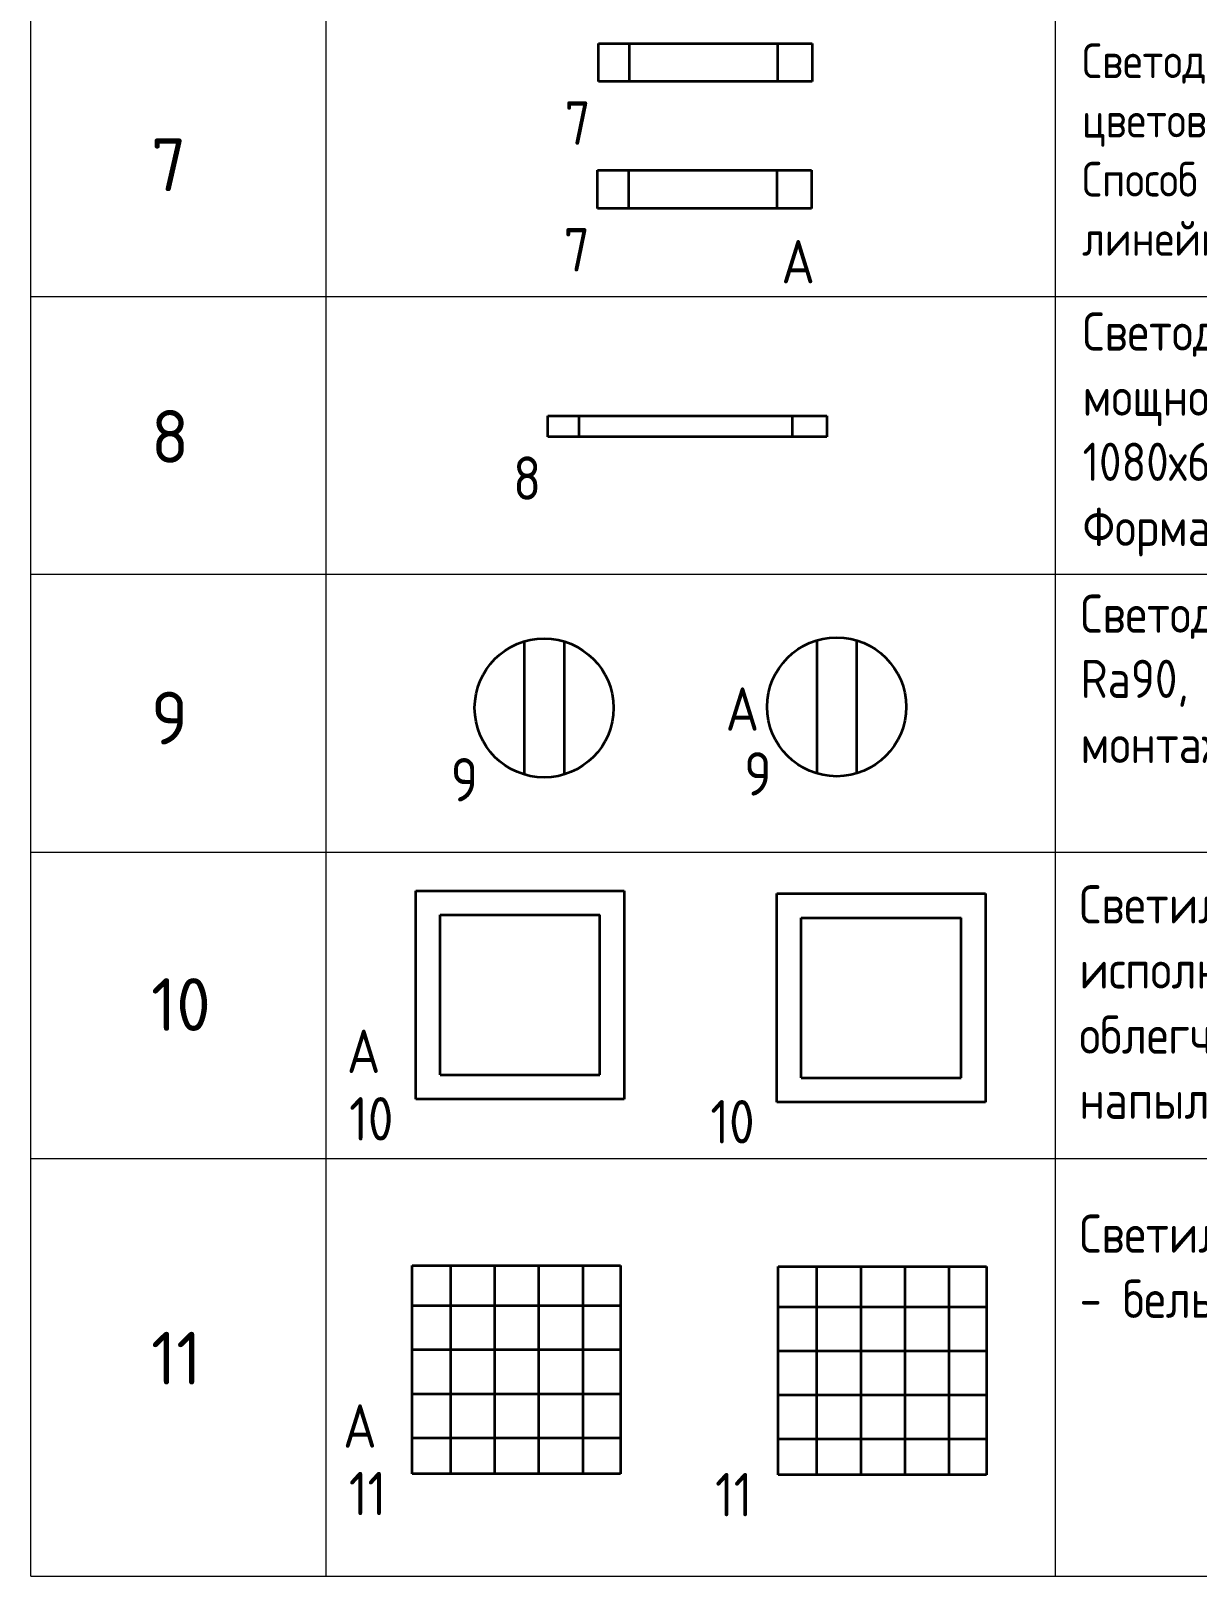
# Model space of a CAD drawing. Header units: millimetres. Extents: x -13069 to 207500, y -71366 to 56785.
# Drawn here: x 30912 to 37626, y -64895 to -55998 of the extents above; entities that cross this region are included whole.
import ezdxf

# ---------------------------------------------------------------- set-up
doc = ezdxf.new("R2010")
doc.units = ezdxf.units.MM
doc.layers.add('Аннотация', color=7, linetype='Continuous', lineweight=18)
doc.layers.add('Линии', color=7, linetype='Continuous', lineweight=9, true_color=0x00a600)
doc.styles.add('GOST Common_4', font='GOST_Common.ttf', dxfattribs={"width": 0.9, "height": 125})

msp = doc.modelspace()

# ---------------------------------------------------------------- hatches: boundary and pattern name
at = {"layer": 'Линии', "lineweight": 35, "true_color": 0xff0000}
h = msp.add_hatch(dxfattribs=at)
h.set_pattern_fill('ANSI37', color=1, scale=80, angle=45)
h.set_pattern_definition([(90, (-106371.16, -46065.58), (-254, 0), []), (180, (-106371.16, -46065.58), (-3e-14, -254), [])])
h.paths.add_polyline_path([(34305.852, -63106.254), (33105.852, -63106.254), (33105.852, -64306.254), (34305.852, -64306.254)])
at = {"layer": 'Линии', "lineweight": 35, "true_color": 0x0000ff}
h = msp.add_hatch(dxfattribs=at)
h.set_pattern_fill('ANSI37', color=5, scale=80, angle=45)
h.set_pattern_definition([(90, (-104262.73, -46072.12), (-254, 0), []), (180, (-104262.73, -46072.12), (-3e-14, -254), [])])
h.paths.add_polyline_path([(36414.279, -63112.789), (35214.279, -63112.789), (35214.279, -64312.789), (36414.279, -64312.789)])

# ---------------------------------------------------------------- linework, layer by layer
at = {"color": 7, "lineweight": 0}
for points in [[(30911.544, -57526.882), (30911.544, -55926.879)], [(32611.547, -57526.882), (32611.547, -55926.879)], [(36811.653, -57526.882), (36811.653, -55926.879)], [(30911.544, -57526.882), (32611.547, -57526.882)], [(30911.544, -59126.884), (30911.544, -57526.882)], [(32611.547, -57526.882), (36811.653, -57526.882)], [(32611.547, -59126.884), (32611.547, -57526.882)], [(36811.653, -57526.882), (45411.566, -57526.882)], [(36811.653, -59126.884), (36811.653, -57526.882)], [(30911.544, -59126.884), (32611.547, -59126.884)], [(30911.544, -60726.887), (30911.544, -59126.884)], [(32611.547, -59126.884), (36811.653, -59126.884)], [(32611.547, -60726.887), (32611.547, -59126.884)], [(36811.653, -59126.884), (45411.566, -59126.884)], [(36811.653, -60726.887), (36811.653, -59126.884)], [(30911.544, -60726.887), (32611.547, -60726.887)], [(30911.544, -64895.412), (30911.544, -60726.887)], [(32611.547, -60726.887), (36811.653, -60726.887)], [(32611.547, -64895.412), (32611.547, -60726.887)], [(36811.653, -60726.887), (45411.566, -60726.887)], [(36811.653, -64895.412), (36811.653, -60726.887)], [(30911.544, -62489.959), (47910.887, -62489.959)], [(30911.544, -64895.412), (47910.887, -64895.412)]]:
    msp.add_lwpolyline(points, dxfattribs=at)
at = {"layer": 'Линии', "color": 5, "lineweight": 35, "true_color": 0x0000ff}
for p, q in [((34179.057, -56289.637), (34179.057, -56069.637)), ((34179.057, -56069.637), (35410.8, -56069.637)), ((34359.033, -56289.637), (34359.033, -56069.637)), ((35210.8, -56069.637), (35210.8, -56289.637)), ((35410.8, -56069.637), (35410.8, -56289.637)), ((35410.8, -56289.637), (34179.057, -56289.637)), ((33888.074, -58334.726), (33888.074, -58214.726)), ((33888.074, -58214.726), (35494.426, -58214.726)), ((34068.049, -58334.726), (34068.049, -58214.726)), ((35294.426, -58214.726), (35294.426, -58334.726)), ((35494.426, -58214.726), (35494.426, -58334.726)), ((35494.426, -58334.726), (33888.074, -58334.726)), ((33753.282, -60280.154), (33753.282, -59512.852)), ((33983.282, -60279.067), (33983.282, -59513.939)), ((35207.133, -60965.471), (36407.133, -60965.471)), ((35207.133, -62165.471), (35207.133, -60965.471)), ((36407.133, -60965.471), (36407.133, -62165.471)), ((35347.133, -61105.471), (36267.133, -61105.471)), ((35347.133, -62025.471), (35347.133, -61105.471)), ((36267.133, -62025.471), (36267.133, -61105.471)), ((35347.133, -62025.471), (36267.133, -62025.471)), ((36407.133, -62165.471), (35207.133, -62165.471)), ((35214.279, -63112.789), (36414.279, -63112.789)), ((35214.279, -64312.789), (35214.279, -63112.789)), ((36414.279, -63112.789), (36414.279, -64312.789)), ((36414.279, -64312.789), (35214.279, -64312.789))]:
    msp.add_line(p, q, dxfattribs=at)
at = {"layer": 'Линии', "color": 1, "lineweight": 35, "true_color": 0xff0000}
for p, q in [((34174.064, -57019.697), (34174.064, -56799.697)), ((34174.064, -56799.697), (35405.807, -56799.697)), ((34354.04, -57019.697), (34354.04, -56799.697)), ((35205.807, -56799.697), (35205.807, -57019.697)), ((35405.807, -56799.697), (35405.807, -57019.697)), ((35405.807, -57019.697), (34174.064, -57019.697)), ((35437.755, -60273.803), (35437.755, -59506.501)), ((35667.755, -60272.717), (35667.755, -59507.588)), ((33127.29, -60948.482), (34327.29, -60948.482)), ((33127.29, -62148.482), (33127.29, -60948.482)), ((34327.29, -60948.482), (34327.29, -62148.482)), ((33267.29, -61088.482), (34187.29, -61088.482)), ((33267.29, -62008.482), (33267.29, -61088.482)), ((34187.29, -62008.482), (34187.29, -61088.482)), ((33267.29, -62008.482), (34187.29, -62008.482)), ((34327.29, -62148.482), (33127.29, -62148.482)), ((33105.852, -63106.254), (34305.852, -63106.254)), ((33105.852, -64306.254), (33105.852, -63106.254)), ((34305.852, -63106.254), (34305.852, -64306.254)), ((34305.852, -64306.254), (33105.852, -64306.254))]:
    msp.add_line(p, q, dxfattribs=at)
at = {"layer": 'Линии', "color": 5, "lineweight": 35, "true_color": 0x0000ff}
msp.add_circle((33866.472, -59896.503), 400, dxfattribs=at)
at = {"layer": 'Линии', "color": 1, "lineweight": 35, "true_color": 0xff0000}
msp.add_circle((35550.945, -59890.152), 400, dxfattribs=at)

# ---------------------------------------------------------------- texts
at = {"color": 7, "char_height": 304.0382, "attachment_point": 1}
for s, insert in [('{\\fGOSTCommon|b0|i0|c204|p0;7}', (31603.326, -56616.46)), ('{\\fGOSTCommon|b0|i0|c204|p0;8}', (31603.326, -58180.966)), ('{\\fGOSTCommon|b0|i0|c204|p0;9}', (31603.326, -59802.363)), ('{\\fGOSTCommon|b0|i0|c0|p0;1\\fGOSTCommon|b0|i0|c204|p0;0}', (31603.326, -61452.205)), ('{\\fGOSTCommon|b0|i0|c0|p0;1\\fGOSTCommon|b0|i0|c204|p0;1}', (31603.326, -63488.535))]:
    msp.add_mtext(s, dxfattribs=dict(at, insert=insert))
at = {"layer": 'Аннотация', "lineweight": 9, "line_spacing_factor": 1.022766, "style": 'GOST Common_4'}
for s, insert, char_height, width, attachment_point in [('\\pt288,576,864,1152,1440,1728,2016,2304,2592,2880,3168,3456,3744,4032,4320,4608,4896,5184,5472,5760,6048,6336,6624,6912,7200,7488,7776,8064,8352,8640,8928,9216;Светодиодный светильник, световой поток 7700лм, мощность 64Вт, Ra90, цветовая температура 4000К. Размеры: 1350х188х93мм. Профиль: 188х93мм. Способ монтажа: потолочный/настенный. Рабочий / Аварийный. Форма: линейный. С защитной сеткой. Цвет: черный.', (36964.163, -56069.776), 200, 8338.61438, 1), ('\\pt360,720,1080,1440,1800,2160,2520,2880,3240,3600,3960,4320,4680,5040,5400,5760,6120,6480,6840,7200,7560,7920,8280,8640,9000,9360,9720,10080,10440,10800,11160,11520;7', (34059.572, -56527.901), 250, 351, 5), ('\\pt360,720,1080,1440,1800,2160,2520,2880,3240,3600,3960,4320,4680,5040,5400,5760,6120,6480,6840,7200,7560,7920,8280,8640,9000,9360,9720,10080,10440,10800,11160,11520;7', (34054.579, -57257.96), 250, 351, 5), ('\\pt316.8,633.6,950.4,1267.2,1584,1900.8,2217.6,2534.4,2851.2,3168,3484.8,3801.6,4118.4,4435.2,4752,5068.8,5385.6,5702.4,6019.2,6336,6652.8,6969.6,7286.4,7603.2,7920,8236.8,8553.6,8870.4,9187.2,9504,9820.8,10137.6;Светодиодный светильник "кососвет", световой поток 2812лм, мощность 34Вт, Ra90, цветовая температура 4000К. Размеры: 1080х647х130мм. Профиль: 100х71мм. Способ монтажа: на кронштейне. Форма: линейный. Цвет: черный.', (36966.986, -57618.758), 220, 8312.0129, 1), ('\\pt360,720,1080,1440,1800,2160,2520,2880,3240,3600,3960,4320,4680,5040,5400,5760,6120,6480,6840,7200,7560,7920,8280,8640,9000,9360,9720,10080,10440,10800,11160,11520;8', (33768.588, -58572.99), 250, 351, 5), ('\\pt316.8,633.6,950.4,1267.2,1584,1900.8,2217.6,2534.4,2851.2,3168,3484.8,3801.6,4118.4,4435.2,4752,5068.8,5385.6,5702.4,6019.2,6336,6652.8,6969.6,7286.4,7603.2,7920,8236.8,8553.6,8870.4,9187.2,9504,9820.8,10137.6;Светодиодный светильник, световой поток 4240лм, мощность 40Вт, Ra90, цветовая температура 4000К. Размеры: 600х80мм.  Способ монтажа: подвесной. Форма: круг. Цвет: черный. ', (36955.243, -59243.56), 220, 8417.08767, 1), ('\\pt360,720,1080,1440,1800,2160,2520,2880,3240,3600,3960,4320,4680,5040,5400,5760,6120,6480,6840,7200,7560,7920,8280,8640,9000,9360,9720,10080,10440,10800,11160,11520;9 ', (33407.519, -60309.663), 250, 351, 5), ('\\pt360,720,1080,1440,1800,2160,2520,2880,3240,3600,3960,4320,4680,5040,5400,5760,6120,6480,6840,7200,7560,7920,8280,8640,9000,9360,9720,10080,10440,10800,11160,11520;9 ', (35097.407, -60275.932), 250, 351, 5), ('\\pt316.8,633.6,950.4,1267.2,1584,1900.8,2217.6,2534.4,2851.2,3168,3484.8,3801.6,4118.4,4435.2,4752,5068.8,5385.6,5702.4,6019.2,6336,6652.8,6969.6,7286.4,7603.2,7920,8236.8,8553.6,8870.4,9187.2,9504,9820.8,10137.6;Светильник светодиодный встраиваемый, серия LED в безрамочном исполнении. Цвет корпуса - белый, размер 595х595мм. Корпус - облегченный алюминиевый, окрашенный методом порошкового напыления.', (36948.201, -60917.339), 220, 8463.29757, 1), ('\\pt360,720,1080,1440,1800,2160,2520,2880,3240,3600,3960,4320,4680,5040,5400,5760,6120,6480,6840,7200,7560,7920,8280,8640,9000,9360,9720,10080,10440,10800,11160,11520;10 ', (32871.409, -62262.208), 250, 351, 5), ('\\pt360,720,1080,1440,1800,2160,2520,2880,3240,3600,3960,4320,4680,5040,5400,5760,6120,6480,6840,7200,7560,7920,8280,8640,9000,9360,9720,10080,10440,10800,11160,11520;10 ', (34951.253, -62279.197), 250, 351, 5), ('\\pt316.8,633.6,950.4,1267.2,1584,1900.8,2217.6,2534.4,2851.2,3168,3484.8,3801.6,4118.4,4435.2,4752,5068.8,5385.6,5702.4,6019.2,6336,6652.8,6969.6,7286.4,7603.2,7920,8236.8,8553.6,8870.4,9187.2,9504,9820.8,10137.6;Светильник светодиодный встраиваемый, серия LED Цвет корпуса - белый, размер 595х595мм. С защитной решеткой', (36949.146, -62813.47), 220, 8180.414, 1), ('\\pt360,720,1080,1440,1800,2160,2520,2880,3240,3600,3960,4320,4680,5040,5400,5760,6120,6480,6840,7200,7560,7920,8280,8640,9000,9360,9720,10080,10440,10800,11160,11520;11 ', (32849.971, -64419.979), 250, 351, 5), ('\\pt360,720,1080,1440,1800,2160,2520,2880,3240,3600,3960,4320,4680,5040,5400,5760,6120,6480,6840,7200,7560,7920,8280,8640,9000,9360,9720,10080,10440,10800,11160,11520;11', (34958.398, -64426.515), 250, 351, 5)]:
    msp.add_mtext(s, dxfattribs=dict(at, insert=insert, char_height=char_height, width=width, attachment_point=attachment_point))
at = {"layer": 'Аннотация', "color": 1, "lineweight": 9, "true_color": 0xff0000, "char_height": 250, "width": 351, "attachment_point": 5, "line_spacing_factor": 1.022766, "style": 'GOST Common_4'}
for insert in [(35329.076, -57326.679), (35008.058, -59902.512), (32827.302, -61873.436), (32805.864, -64031.207)]:
    msp.add_mtext('\\pt360,720,1080,1440,1800,2160,2520,2880,3240,3600,3960,4320,4680,5040,5400,5760,6120,6480,6840,7200,7560,7920,8280,8640,9000,9360,9720,10080,10440,10800,11160,11520;{\\fGOST Common|b1|i0|c204|p34;А} ', dxfattribs=dict(at, insert=insert))

doc.saveas('drawing.dxf')
